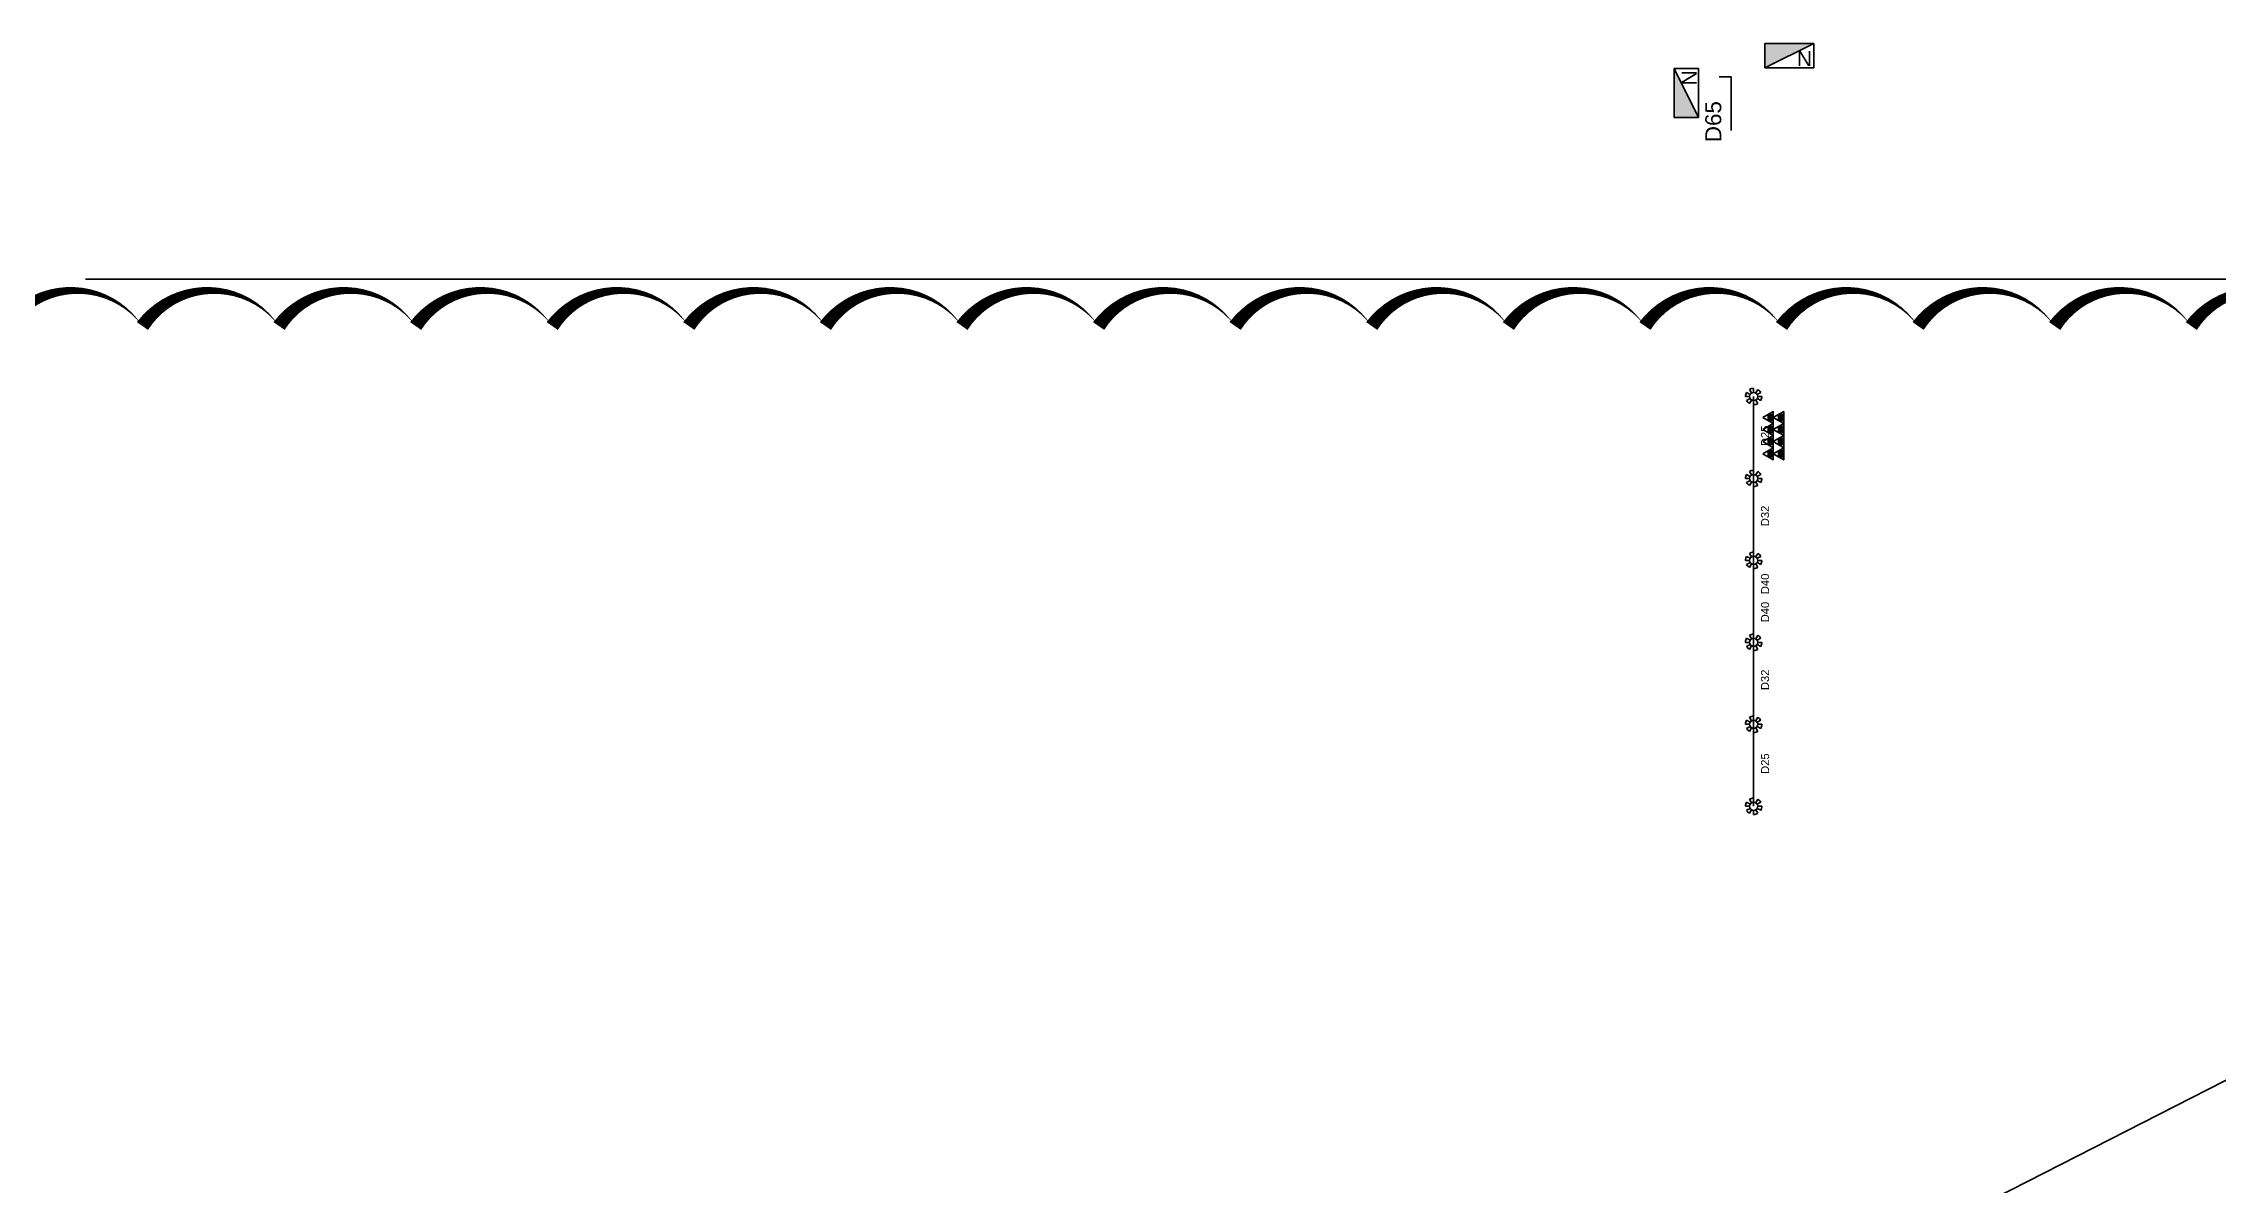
# Model space of a CAD drawing. Header units: millimetres. Extents: x 1109421 to 1726579, y -247837 to 144927.
# Drawn here: x 1278440 to 1358024, y 36362 to 78132 of the extents above; entities that cross this region are included whole.
import ezdxf

# ---------------------------------------------------------------- set-up
doc = ezdxf.new("R2010")
doc.units = ezdxf.units.MM
doc.header["$LTSCALE"] = 600
doc.header["$MEASUREMENT"] = 0
doc.set_wipeout_variables(frame=1)
doc.linetypes.add('DASHED', pattern=[0.75, 0.5, -0.25])
doc.layers.get('0').update_dxf_attribs({"lineweight": 0})
for name, color, linetype, lineweight in [('PCCC - BAOCHAY - THIETBI', 6, 'Continuous', 35), ('PCCC - CHUA CHAY - ONG D80', 30, 'Continuous', 35), ('PCCC - CHUACHAY - ONG D100', 2, 'Continuous', 35), ('PCCC - CHUACHAY - ONG D25', 11, 'Continuous', 35), ('PCCC - CHUACHAY - ONG D32', 7, 'Continuous', 35), ('PCCC - CHUACHAY - ONG D40', 6, 'Continuous', 35), ('PCCC - CHUACHAY - TEXT', 3, 'Continuous', 18), ('PCCC - CHUACHAY - THIETBI', 1, 'Continuous', 35), ('PCCC-BAO CHAY - DAY', 3, 'DASHED', 35), ('PCCC-CHUACHAY-THIETBI', 1, 'Continuous', 35)]:
    doc.layers.add(name, color=color, linetype=linetype, lineweight=lineweight)
doc.styles.add('chu theo TCVN', font='arial.ttf')

# ---------------------------------------------------------------- blocks, each defined once
blk = doc.blocks.new('PENDENT')
at = {"layer": 'PCCC - CHUACHAY - THIETBI'}
for p, q in [((-1.25, 0), (-0.63, 0)), ((-1.08, 0.62), (-0.55, 0.32)), ((-0.62, 1.08), (-0.32, 0.55)), ((0, 1.25), (0, 0.63)), ((0.62, 1.08), (0.32, 0.55)), ((1.08, 0.62), (0.55, 0.32)), ((1.25, 0), (0.63, 0)), ((-1.08, -0.62), (-0.55, -0.32)), ((-0.62, -1.08), (-0.32, -0.55)), ((0, -1.25), (0, -0.63)), ((0.62, -1.08), (0.32, -0.55)), ((1.08, -0.62), (0.55, -0.32))]:
    blk.add_line(p, q, dxfattribs=at)
blk.add_circle((0, 0), 0.63, dxfattribs=at)
for start, end in [(150, 180), (90, 120), (30, 60), (330, 0), (210, 240), (270, 300)]:
    blk.add_arc((0, 0), 1.25, start, end, dxfattribs=at)
blk = doc.blocks.new('BINH BOT')
at = {"layer": 'PCCC-CHUACHAY-THIETBI'}
blk.add_hatch(color=256, dxfattribs=at).paths.add_polyline_path([(-1.22, 2.12), (-1.22, 0), (1.22, 0), (1.22, 2.12)])
for p, q in [((1.22, 2.12), (-1.22, 2.12)), ((-1.22, 2.12), (-1.22, 0)), ((1.22, 2.12), (1.22, 0))]:
    blk.add_line(p, q, dxfattribs=at)
blk.add_lwpolyline([(0, 4.24), (-2.45, 0), (2.45, 0)], close=True, dxfattribs=at)
blk = doc.blocks.new('HOP CUU HOA')
at = {"layer": 'PCCC-CHUACHAY-THIETBI'}
blk.add_hatch(color=256, dxfattribs=at).paths.add_polyline_path([(8, 4), (0, 4), (0, 0)])
blk.add_line((0, 0), (8, 4), dxfattribs=at)
blk.add_lwpolyline([(0, 0), (8, 0), (8, 4), (0, 4)], close=True, dxfattribs=at)

msp = doc.modelspace()

# ---------------------------------------------------------------- linework, layer by layer
at = {"layer": 'PCCC - BAOCHAY - THIETBI'}
for p, q in [((1339781.1, 76906.1), (1340222.8, 76906.1)), ((1340222.8, 76906.1), (1340222.8, 74950.6))]:
    msp.add_line(p, q, dxfattribs=at)
at = {"layer": 'PCCC - CHUA CHAY - ONG D80'}
msp.add_lwpolyline([(1116227.6, -83326), (1408733.9, 65891.7)], dxfattribs=at)
at = {"layer": 'PCCC - CHUACHAY - ONG D100'}
msp.add_line((1279982.2, 69502.6), (1414312.7, 69502.6), dxfattribs=at)
at = {"layer": 'PCCC - CHUACHAY - ONG D25'}
for p, q in [((1341042.5, 62208.6), (1341042.5, 65208.6)), ((1341042.5, 50208.6), (1341042.5, 53208.6))]:
    msp.add_line(p, q, dxfattribs=at)
at = {"layer": 'PCCC - CHUACHAY - ONG D32'}
for p, q in [((1341042.5, 62208.6), (1341042.5, 59208.6)), ((1341042.5, 56208.6), (1341042.5, 53208.6))]:
    msp.add_line(p, q, dxfattribs=at)
at = {"layer": 'PCCC - CHUACHAY - ONG D40'}
msp.add_line((1341042.5, 59208.6), (1341042.5, 56208.6), dxfattribs=at)
at = {"layer": 'PCCC-BAO CHAY - DAY'}
msp.add_lwpolyline([(1362062.4, 67788.3, 0, 500, 0.5205671), (1357062.4, 67788.3, 0, 500, 0.5205671), (1352062.4, 67788.3, 0, 500, 0.5205671), (1347062.4, 67788.3, 0, 500, 0.5205671), (1342062.4, 67788.3, 0, 500, 0.5205671), (1337062.4, 67788.3, 0, 500, 0.5205671), (1332062.4, 67788.3, 0, 500, 0.5205671), (1327062.4, 67788.3, 0, 500, 0.5205671), (1322062.4, 67788.3, 0, 500, 0.5205671), (1317062.4, 67788.3, 0, 500, 0.5205671), (1312062.4, 67788.3, 0, 500, 0.5205671), (1307062.4, 67788.3, 0, 500, 0.5205671), (1302062.4, 67788.3, 0, 500, 0.5205671), (1297062.4, 67788.3, 0, 500, 0.5205671), (1292062.4, 67788.3, 0, 500, 0.5205671), (1287062.4, 67788.3, 0, 500, 0.5205671), (1282062.4, 67788.3, 0, 500, 0.5205671), (1277062.4, 67788.3, 0, 500, 0.5205671)], format="xyseb", dxfattribs=at)

# ---------------------------------------------------------------- block references
at = {"layer": 'PCCC - CHUACHAY - THIETBI', "xscale": 238.6363636353053, "yscale": 238.6363636353053, "zscale": 238.6363636353053}
for p in [(1341042.5, 65208.6), (1341042.5, 65208.6), (1341042.5, 65208.6), (1341042.5, 65208.6), (1341042.5, 62208.6), (1341042.5, 62208.6), (1341042.5, 62208.6), (1341042.5, 62208.6), (1341042.5, 59208.6), (1341042.5, 59208.6), (1341042.5, 59208.6), (1341042.5, 59208.6), (1341042.5, 56208.6), (1341042.5, 56208.6), (1341042.5, 56208.6), (1341042.5, 56208.6), (1341042.5, 53208.6), (1341042.5, 53208.6), (1341042.5, 53208.6), (1341042.5, 53208.6), (1341042.5, 50208.6), (1341042.5, 50208.6), (1341042.5, 50208.6), (1341042.5, 50208.6)]:
    msp.add_blockref('PENDENT', p, dxfattribs=at)
at = {"layer": 'PCCC-CHUACHAY-THIETBI', "xscale": 90.00000000014552, "yscale": 90.00000000014552, "zscale": 90.00000000014552, "rotation": 90}
for p in [(1341761, 64437.9), (1342142.8, 64437.9), (1341761, 63996.9), (1341761, 63556), (1342142.8, 63996.9), (1342142.8, 63556), (1341761, 63115.1), (1342142.8, 63115.1)]:
    msp.add_blockref('BINH BOT', p, dxfattribs=at)

# ---------------------------------------------------------------- texts
at = {"layer": 'PCCC - CHUACHAY - TEXT', "style": 'chu theo TCVN'}
for s, p in [('D25', (1341607, 63394.1)), ('D32', (1341607, 60461.5)), ('D40', (1341607, 57973.4)), ('D40', (1341607, 56942.9)), ('D32', (1341607, 54461.5)), ('D25', (1341607, 51394.1))]:
    msp.add_text(s, height=292.97, rotation=90, dxfattribs=at).set_placement(p)
at = {"layer": 'PCCC - CHUACHAY - THIETBI', "style": 'chu theo TCVN'}
msp.add_text('N', height=549.3, dxfattribs=at).set_placement((1342625.3, 77304.4))
msp.add_text('N', height=549.3, rotation=90, dxfattribs=at).set_placement((1338958.3, 76594.5))

# ---------------------------------------------------------------- next in the draw order: block references
at = {"layer": 'PCCC - CHUACHAY - THIETBI', "xscale": 223.7215908244252, "yscale": 223.7215909117367, "zscale": 223.7215909080987}
msp.add_blockref('HOP CUU HOA', (1341454.9, 77236.9), dxfattribs=at)
at = {"layer": 'PCCC - CHUACHAY - THIETBI', "xscale": 223.7215908244252, "yscale": 223.7215909117367, "zscale": 223.7215909080987, "rotation": 90}
msp.add_blockref('HOP CUU HOA', (1339025.8, 75424.1), dxfattribs=at)

# ---------------------------------------------------------------- next in the draw order: texts
at = {"layer": 'PCCC - CHUACHAY - TEXT', "style": 'chu theo TCVN'}
msp.add_text('D65', height=585.94, rotation=90, dxfattribs=at).set_placement((1339858, 74519.8))

doc.saveas('drawing.dxf')
